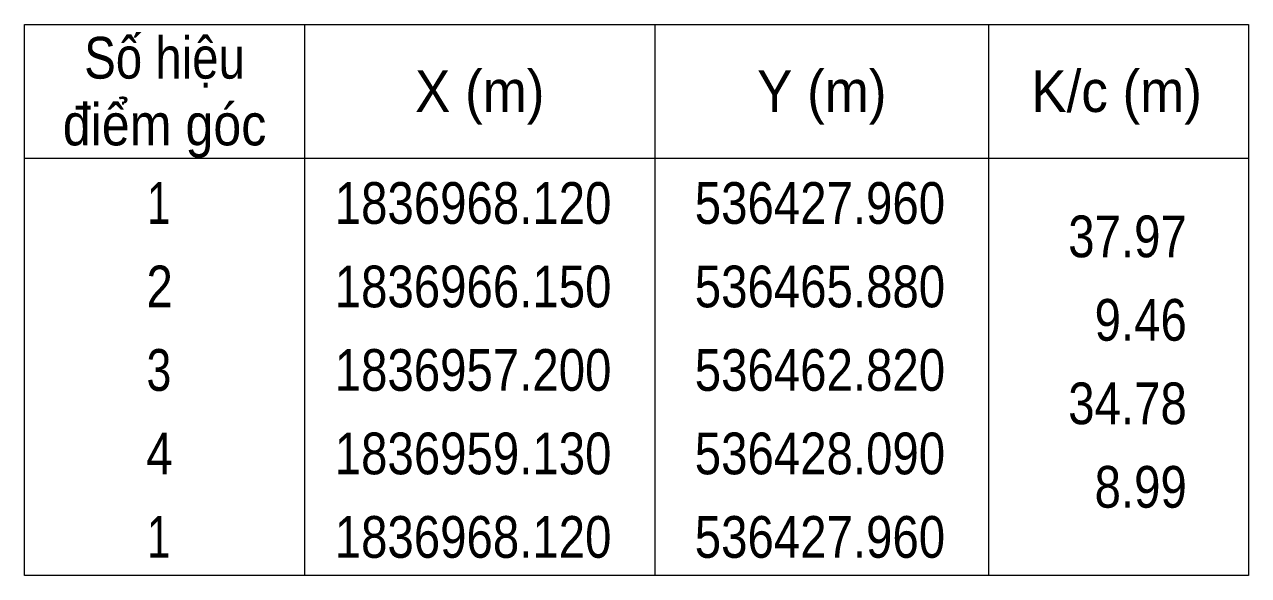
# Model space of a CAD drawing. Header units: metres. Extents: x 536191 to 536835, y 1836796 to 1837089.
# Drawn here: x 536550.44 to 536587.14, y 1836936.13 to 1836952.63 of the extents above; entities that cross this region are included whole.
import ezdxf
from ezdxf.enums import TextEntityAlignment as Align

# ---------------------------------------------------------------- set-up
doc = ezdxf.new("R2010")
doc.units = ezdxf.units.M
doc.header["$LTSCALE"] = 0.58
doc.layers.add('63', color=7, linetype='Continuous', lineweight=13)

msp = doc.modelspace()

# ---------------------------------------------------------------- linework, layer by layer
at = {"layer": '63'}
for p, q in [((536558.84, 1836952.63), (536558.84, 1836936.13)), ((536569.34, 1836952.63), (536569.34, 1836936.13)), ((536579.34, 1836952.63), (536579.34, 1836936.13)), ((536550.44, 1836948.63), (536587.14, 1836948.63))]:
    msp.add_line(p, q, dxfattribs=at)
msp.add_lwpolyline([(536550.44, 1836952.63), (536587.14, 1836952.63), (536587.14, 1836936.13), (536550.44, 1836936.13)], close=True, dxfattribs=at)

# ---------------------------------------------------------------- texts
for s, width, p in [('Số hiệu', 0.85, (536554.64, 1836951.01)), ('X (m)', 0.95, (536564.09, 1836950.01)), ('Y (m)', 0.95, (536574.345, 1836950.01)), ('K/c (m)', 0.95, (536583.185, 1836950.01)), ('điểm góc', 0.9, (536554.64, 1836949.01)), (' 1', 0.75, (536554.29, 1836946.66)), ('1836968.120', 0.85, (536563.89, 1836946.66)), ('536427.960', 0.85, (536574.29, 1836946.66)), (' 2', 0.85, (536554.295, 1836944.16)), ('1836966.150', 0.85, (536563.89, 1836944.16)), ('536465.880', 0.85, (536574.29, 1836944.16)), (' 3', 0.8, (536554.285, 1836941.66)), ('1836957.200', 0.85, (536563.89, 1836941.66)), ('536462.820', 0.85, (536574.29, 1836941.66)), (' 4', 0.85, (536554.29, 1836939.16)), ('1836959.130', 0.85, (536563.89, 1836939.16)), ('536428.090', 0.85, (536574.29, 1836939.16)), (' 1', 0.75, (536554.29, 1836936.66)), ('1836968.120', 0.85, (536563.89, 1836936.66)), ('536427.960', 0.85, (536574.29, 1836936.66))]:
    msp.add_text(s, height=1.25, dxfattribs=dict(at, width=width)).set_placement(p, align=Align.CENTER)
at = {"layer": '63', "width": 0.85}
for s, p in [('37.97', (536585.29, 1836945.66)), ('9.46', (536585.29, 1836943.16)), ('34.78', (536585.29, 1836940.66)), ('8.99', (536585.29, 1836938.16))]:
    msp.add_text(s, height=1.25, dxfattribs=at).set_placement(p, align=Align.RIGHT)

doc.saveas('drawing.dxf')
